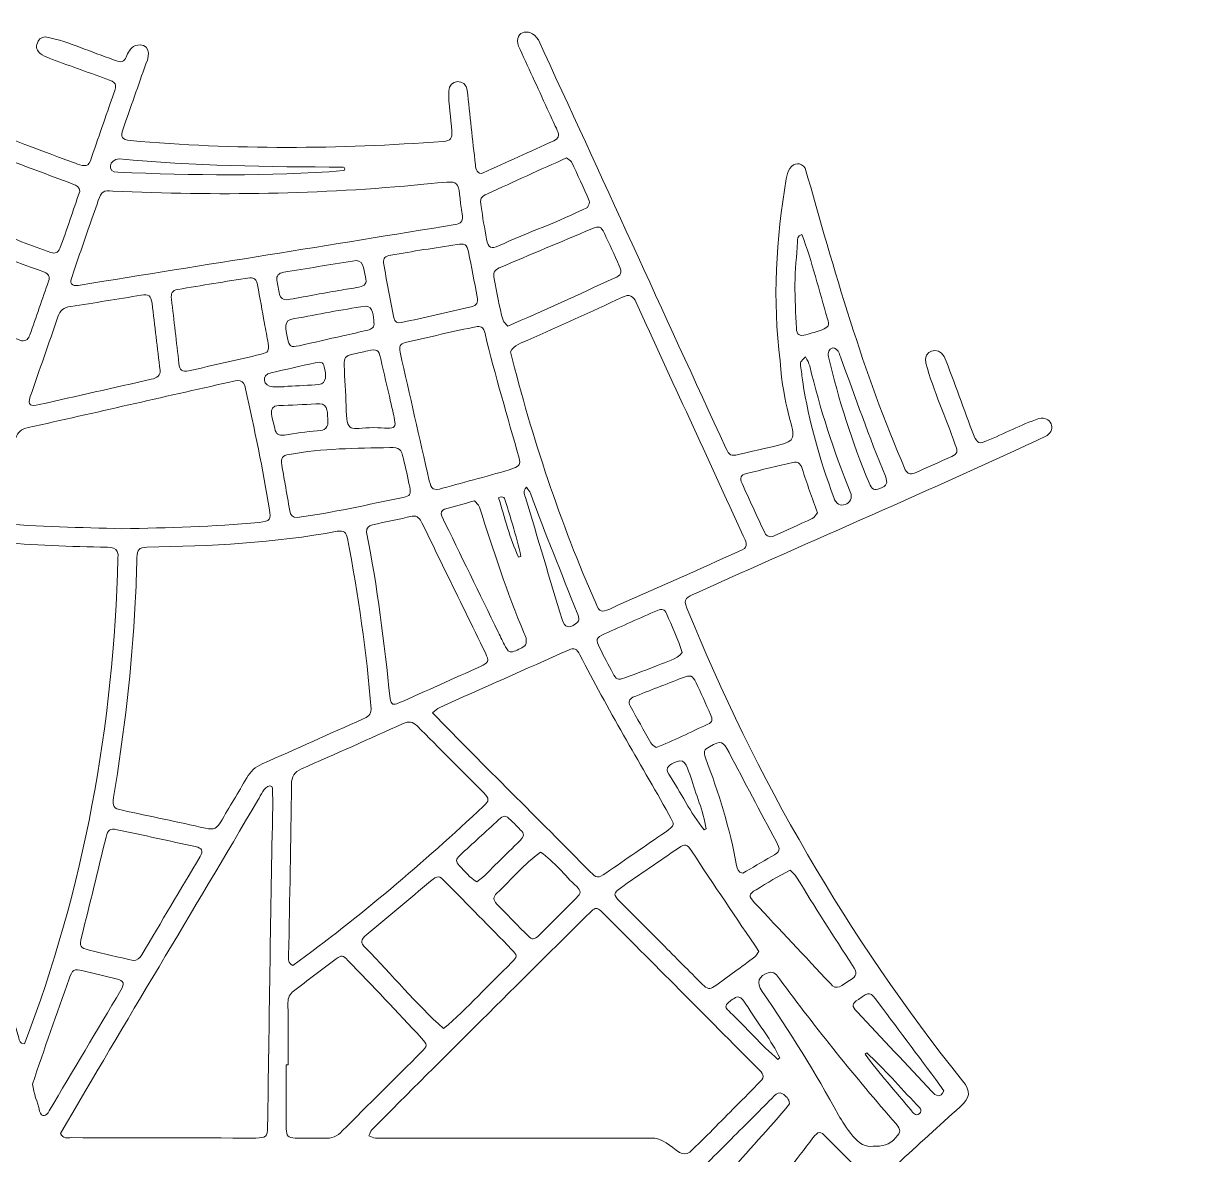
# Model space of a CAD drawing. Header units: centimetres. Extents: x 0 to 244, y -61 to 184.
# Drawn here: x 119.3 to 244, y 62.2 to 183.8 of the extents above; entities that cross this region are included whole.
import ezdxf

# ---------------------------------------------------------------- set-up
doc = ezdxf.new("R2010")
doc.units = ezdxf.units.CM
doc.header["$MEASUREMENT"] = 0
doc.layers.add('Screenshot 2022-06-20 at 21.10.08\xa0Image', color=7, linetype='Continuous', lineweight=0)

msp = doc.modelspace()

# ---------------------------------------------------------------- linework, layer by layer
at = {"layer": 'Screenshot 2022-06-20 at 21.10.08\xa0Image'}
for points, knots in [([(243.97, 33.59), (240.03, 30.36), (235.96, 27.28), (232.09, 23.97), (231.85, 23.71), (231.85, 23.42), (232.06, 23.14), (235.8, 18.59), (239.5, 14), (242.88, 9.18), (243.88, 7.15), (240.94, 7.16), (239.68, 6.78), (229.09, 4.3), (218.48, 1.87), (207.89, -0.63), (207.22, -0.83), (207.09, -0.99), (207.1, -1.65), (207.22, -9.8), (207.51, -17.94), (207.73, -26.09), (207.75, -26.87), (207.94, -27.05), (208.72, -27.07), (210.91, -27.24), (213.22, -27.01), (215.36, -27.43), (216.24, -27.76), (216.14, -29.19), (215.16, -29.35), (205.73, -28.92), (196.24, -29.17), (186.9, -30.71), (186.13, -30.84), (185.91, -31.06), (185.93, -31.87), (186.08, -37.27), (186.42, -42.66), (186.62, -48.06), (186.8, -49.54), (184.54, -49.67), (184.47, -48.24), (184.42, -47.66), (184.42, -47.08), (184.4, -46.5), (184.4, -45.84), (184.44, -44.79), (183.49, -45.01), (182.65, -45.14), (181.81, -45.31), (180.98, -45.49), (180.25, -45.66), (180.15, -45.84), (180.33, -46.59), (180.92, -49.08), (181.53, -51.57), (182.11, -54.06), (182.26, -54.78), (182.5, -55.85), (181.59, -56.12), (181.2, -56.25), (180.82, -56.17), (180.6, -55.85), (180.36, -55.51), (180.16, -55.12), (180.06, -54.72), (179.24, -51.4), (178.45, -48.08), (177.65, -44.77), (177.05, -42.31), (176.43, -39.85), (175.86, -37.39), (175.7, -36.66), (175.34, -36.23), (174.61, -35.99), (167.12, -33.46), (159.48, -31.5), (151.7, -30.06), (150.9, -29.91), (150.68, -30.05), (150.51, -30.89), (148.67, -40.66), (145.97, -50.23), (143, -59.71), (142.5, -60.93), (140.48, -60.57), (140.91, -59.02), (141.36, -57.56), (141.8, -56.1), (142.3, -54.66), (142.54, -53.98), (142.44, -53.44), (142.03, -52.87), (140.65, -50.89), (139.3, -48.89), (137.93, -46.91), (137.38, -46.1), (137.24, -46.07), (136.35, -46.39), (131.5, -48.12), (126.64, -49.84), (121.79, -51.57), (119.58, -52.36), (117.37, -53.15), (115.16, -53.95), (114.15, -54.31), (114.08, -54.49), (114.46, -55.5), (114.78, -56.5), (115.39, -57.47), (115.38, -58.54), (115.32, -59.33), (114.44, -59.73), (113.83, -59.23), (113.51, -58.97), (113.26, -58.58), (113.11, -58.2), (111.41, -53.76), (109.77, -49.29), (108.07, -44.85), (107.77, -44.05), (107.59, -43.95), (106.78, -44.24), (102.6, -45.77), (98.43, -47.34), (94.25, -48.87), (93.68, -49.07), (93.39, -49.39), (93.34, -50.06), (93.16, -52.52), (92.92, -54.98), (92.67, -57.43), (92.6, -58.11), (92.1, -58.99), (91.28, -58.69), (90.23, -58.35), (90.73, -57.06), (90.67, -56.25), (90.69, -55.45), (90.51, -55.31), (89.76, -55.56), (88.95, -55.83), (88.82, -56.04), (88.95, -56.9), (89.06, -57.62), (89.16, -58.35), (89.32, -59.06), (89.64, -60.52), (87.65, -61.33), (87.15, -59.78), (86.45, -54.46), (85.74, -49.15), (84.97, -43.85), (84.86, -43.08), (84.59, -42.92), (83.84, -43.21), (80.48, -44.49), (77.13, -45.79), (73.78, -47.11), (72.96, -47.43), (72.89, -47.68), (73.25, -48.52), (74.01, -50.56), (75.24, -52.48), (75.64, -54.63), (75.69, -55.06), (75.46, -55.4), (75.05, -55.57), (74.14, -55.96), (73.61, -54.94), (73.29, -54.25), (68.41, -42.94), (63.54, -31.62), (58.67, -20.31), (58.4, -19.83), (58.13, -19.72), (57.61, -19.93), (52.64, -22.02), (47.7, -24.2), (42.74, -26.32), (41.75, -26.75), (41.69, -26.87), (41.87, -27.9), (42.34, -30.76), (42.78, -33.62), (42.86, -36.53), (42.87, -38.9), (43.04, -41.29), (42.92, -43.66), (42.79, -44.18), (42.33, -44.55), (41.88, -44.54), (41.24, -44.52), (40.75, -43.72), (40.88, -43.06), (41.17, -37.91), (40.63, -32.83), (39.62, -27.78), (39.42, -26.77), (39.2, -25.76), (38.95, -24.75), (38.74, -23.88), (38.47, -23.76), (37.65, -24.12), (36.3, -24.69), (34.95, -25.26), (33.61, -25.85), (32.72, -26.25), (32.67, -26.4), (33.07, -27.31), (34.72, -31.11), (36.38, -34.92), (38.02, -38.72), (38.18, -39.09), (38.32, -39.46), (38.4, -39.85), (38.64, -40.88), (37.28, -41.57), (36.61, -40.71), (36.4, -40.47), (36.23, -40.17), (36.09, -39.86), (33.33, -33.52), (30.58, -27.16), (27.82, -20.81), (27.46, -20.05), (27.25, -19.95), (26.47, -20.3), (24.13, -21.24), (21.91, -22.54), (19.49, -23.26), (19.04, -23.34), (18.66, -23.15), (18.44, -22.71), (18.01, -21.9), (18.78, -21.28), (19.46, -20.99), (30.05, -16.27), (40.63, -11.55), (51.22, -6.83), (52.13, -6.4), (52.19, -6.19), (51.55, -5.44), (49.65, -3.21), (47.76, -0.96), (45.82, 1.23), (35.26, 13.16), (23.42, 23.94), (10.65, 33.47), (10.31, 33.71), (10, 33.64), (9.76, 33.34), (7.3, 30.04), (4.96, 26.65), (2.54, 23.31), (1.94, 22), (-0.14, 22.69), (0.48, 24.13), (13.34, 42.41), (29.95, 64.73), (42.75, 83.08), (42.78, 83.13), (42.78, 83.18), (42.74, 83.22), (42.74, 83.22), (42.74, 83.22), (42.74, 83.22), (42.7, 83.27), (42.63, 83.28), (42.58, 83.24), (41.82, 82.57), (37.35, 78.16), (36.9, 77.79), (36.26, 77.18), (35.09, 77.9), (35.35, 78.74), (35.45, 79.1), (35.64, 79.47), (35.87, 79.76), (37.65, 82.01), (40.61, 84.17), (42.35, 86.45), (42.9, 87.27), (41.82, 87.64), (41.26, 88.1), (39.46, 87), (37.91, 85.16), (36.21, 83.96), (35.4, 83.5), (34.41, 84.52), (34.91, 85.29), (35.82, 86.58), (37.46, 87.56), (38.55, 88.71), (39.2, 89.37), (39.18, 89.58), (38.41, 90.13), (30.2, 95.96), (21.97, 101.78), (13.76, 107.61), (13.47, 107.82), (13.17, 108.04), (12.92, 108.31), (12.18, 108.97), (12.83, 110.29), (13.87, 109.99), (15.96, 109.1), (17.61, 107.33), (19.61, 106.26), (20.02, 106.66), (19.77, 106.98), (19.68, 107.28), (18.9, 109.84), (18.08, 112.4), (17.31, 114.97), (16.79, 116.69), (16.34, 118.43), (15.85, 120.16), (15.55, 121.25), (15.44, 121.41), (14.26, 121.1), (10.77, 120.3), (7.33, 119.11), (3.79, 118.58), (2.95, 118.53), (2.52, 119.78), (3.18, 120.26), (21.75, 125.72), (40.86, 129.85), (59.6, 134.88), (60.35, 135.06), (60.88, 135.23), (60.63, 136.1), (59.69, 140.02), (58.76, 143.93), (57.81, 147.84), (57.56, 148.84), (57.38, 148.98), (56.36, 148.97), (49.62, 148.88), (42.87, 148.71), (36.13, 148.67), (34.55, 148.56), (34.5, 150.82), (36.02, 150.81), (36.81, 150.85), (37.61, 150.83), (38.4, 150.85), (39.3, 150.87), (39.45, 151.05), (39.41, 151.94), (39.38, 152.64), (39.39, 153.35), (39.38, 154.05), (39.37, 155.33), (39.2, 155.46), (37.92, 155.18), (35.92, 154.74), (33.93, 154.3), (31.94, 153.87), (31.61, 153.8), (31.27, 153.74), (30.94, 153.75), (29.87, 153.73), (29.42, 155.37), (30.49, 155.83), (31.59, 156.25), (32.8, 156.38), (33.94, 156.67), (35.07, 156.92), (35.16, 157.06), (34.91, 158.16), (33.17, 165.91), (31.46, 173.69), (29.7, 181.44), (29.58, 182.19), (29.79, 182.59), (30.36, 182.72), (31.25, 182.93), (31.78, 182.66), (31.97, 181.86), (32.28, 180.52), (32.55, 179.17), (32.85, 177.84), (33.08, 176.85), (33.24, 176.77), (34.25, 176.97), (35, 177.13), (35.75, 177.26), (36.49, 177.42), (37.42, 177.61), (37.54, 177.8), (37.38, 178.72), (37.26, 179.38), (37.23, 180.36), (38.01, 180.49), (38.51, 180.64), (39.03, 180.49), (39.29, 180.04), (40.63, 175.83), (41.23, 171.36), (42.29, 167.06), (42.62, 165.5), (42.59, 165.37), (44.25, 165.75), (46.68, 166.31), (49.13, 166.82), (51.57, 167.35), (52.37, 167.52), (53.06, 167.62), (52.76, 168.59), (52.23, 171.15), (51.38, 173.66), (51.05, 176.25), (51.06, 176.99), (51.47, 177.38), (52.2, 177.35), (62.38, 174.8), (72.69, 172.91), (83.18, 172.21), (83.93, 172.13), (84.39, 172.39), (84.78, 172.98), (86.92, 176.07), (89.12, 179.11), (91.08, 182.31), (92.13, 183.84), (95.68, 182.53), (96.97, 181.73), (105.86, 176.52), (115.19, 172.23), (124.91, 168.79), (125.51, 168.56), (126.27, 168.23), (126.52, 169.05), (127.36, 171.44), (128.17, 173.84), (129.01, 176.22), (129.39, 177.35), (129.33, 177.45), (128.19, 177.87), (126.15, 178.6), (124.11, 179.33), (122.08, 180.08), (121.74, 180.2), (121.4, 180.37), (121.13, 180.59), (120.77, 180.88), (120.62, 181.27), (120.82, 181.74), (121.01, 182.19), (121.36, 182.41), (121.83, 182.35), (124.3, 181.83), (126.61, 180.7), (129.01, 179.92), (130.76, 179.06), (130.08, 180.99), (131.38, 181.43), (132.8, 181.86), (133.04, 180.5), (132.48, 179.48), (131.67, 177.15), (130.85, 174.82), (130.04, 172.48), (129.73, 171.57), (129.86, 171.33), (130.82, 171.23), (142, 170.23), (153.25, 170.28), (164.44, 171.14), (165.26, 171.19), (165.44, 171.4), (165.37, 172.24), (165.29, 173.67), (165.02, 175.09), (165.04, 176.52), (165.07, 177.84), (166.88, 177.93), (167.04, 176.63), (167.33, 173.97), (167.6, 171.3), (167.92, 168.63), (167.94, 168.18), (168.15, 167.49), (168.75, 167.75), (171.27, 168.9), (173.81, 170.03), (176.33, 171.18), (176.87, 171.49), (176.96, 171.73), (176.72, 172.3), (176.44, 172.95), (176.13, 173.58), (175.84, 174.21), (174.79, 176.49), (173.75, 178.76), (172.71, 181.03), (171.69, 182.91), (173.75, 183.57), (174.68, 182.06), (181.43, 167.44), (188.11, 152.78), (194.84, 138.15), (195.2, 137.39), (195.39, 137.28), (196.19, 137.47), (205.06, 139.66), (201.44, 137.34), (200.66, 147.54), (199.86, 154.07), (200.22, 160.65), (201.33, 167.12), (201.38, 167.5), (201.51, 167.91), (201.72, 168.23), (202.17, 168.9), (202.91, 168.9), (203.38, 168.25), (206.46, 157.32), (209.59, 146.31), (214.13, 135.83), (214.38, 135.4), (214.65, 135.28), (215.11, 135.48), (216.46, 136.06), (217.8, 136.66), (219.12, 137.27), (219.75, 137.56), (219.79, 137.79), (219.51, 138.52), (218.48, 141.45), (217.18, 144.3), (216.34, 147.29), (215.99, 148.64), (217.68, 149.19), (218.31, 148.02), (219.45, 145.2), (220.42, 142.3), (221.53, 139.46), (221.88, 138.69), (222.1, 138.59), (222.87, 138.93), (224.75, 139.7), (226.56, 140.69), (228.5, 141.33), (229.12, 141.47), (229.61, 141.25), (229.81, 140.78), (230, 140.35), (229.86, 139.88), (229.38, 139.5), (216.89, 133.63), (204.14, 128.25), (191.57, 122.54), (190.75, 122.17), (190.16, 121.94), (190.66, 120.97), (198.07, 102.67), (207.94, 85.56), (220.29, 70.15), (221.21, 68.99), (221.11, 68.33), (220.02, 67.34), (217.74, 65.31), (215.5, 63.24), (213.25, 61.18), (212.76, 60.76), (212.33, 60.29), (212.9, 59.76), (214.56, 57.92), (216.36, 56.23), (218.1, 54.47), (219.17, 53.4), (219.16, 52.94), (218.14, 51.87), (216.12, 49.75), (214.12, 47.61), (212.12, 45.48), (211.53, 44.85), (211.55, 44.65), (212.18, 44.04), (213.5, 42.77), (214.82, 41.51), (216.14, 40.24), (216.83, 39.59), (217.04, 39.58), (217.73, 40.28), (222.06, 44.67), (226.39, 49.06), (230.72, 53.45), (231.34, 54.09), (231.34, 54.31), (230.71, 54.97), (230.13, 55.68), (228.47, 56.84), (229.45, 57.8), (230.39, 58.82), (231.55, 57.18), (232.22, 56.52), (232.87, 55.84), (233.06, 55.83), (233.7, 56.48), (235, 57.72), (236.16, 59.13), (237.54, 60.27), (238.01, 60.57), (238.45, 60.53), (238.81, 60.21), (239.17, 59.88), (239.25, 59.36), (238.95, 58.88), (238.79, 58.62), (238.58, 58.39), (238.37, 58.18), (235.6, 55.38), (232.83, 52.58), (230.06, 49.78), (229.39, 49.09), (229.38, 48.99), (229.96, 48.24), (233.32, 43.86), (236.72, 39.51), (240.11, 35.14), (240.24, 34.98), (240.36, 34.8), (240.5, 34.64), (240.87, 34.26), (241.09, 34.23), (241.54, 34.54), (242.27, 34.94), (243.08, 36.06), (243.97, 35.79), (243.97, 35.79), (243.97, 33.59), (243.97, 33.59)], [0, 0, 0, 0, 1, 1, 1, 2, 2, 2, 3, 3, 3, 4, 4, 4, 5, 5, 5, 6, 6, 6, 7, 7, 7, 8, 8, 8, 9, 9, 9, 10, 10, 10, 11, 11, 11, 12, 12, 12, 13, 13, 13, 14, 14, 14, 15, 15, 15, 16, 16, 16, 17, 17, 17, 18, 18, 18, 19, 19, 19, 20, 20, 20, 21, 21, 21, 22, 22, 22, 23, 23, 23, 24, 24, 24, 25, 25, 25, 26, 26, 26, 27, 27, 27, 28, 28, 28, 29, 29, 29, 30, 30, 30, 31, 31, 31, 32, 32, 32, 33, 33, 33, 34, 34, 34, 35, 35, 35, 36, 36, 36, 37, 37, 37, 38, 38, 38, 39, 39, 39, 40, 40, 40, 41, 41, 41, 42, 42, 42, 43, 43, 43, 44, 44, 44, 45, 45, 45, 46, 46, 46, 47, 47, 47, 48, 48, 48, 49, 49, 49, 50, 50, 50, 51, 51, 51, 52, 52, 52, 53, 53, 53, 54, 54, 54, 55, 55, 55, 56, 56, 56, 57, 57, 57, 58, 58, 58, 59, 59, 59, 60, 60, 60, 61, 61, 61, 62, 62, 62, 63, 63, 63, 64, 64, 64, 65, 65, 65, 66, 66, 66, 67, 67, 67, 68, 68, 68, 69, 69, 69, 70, 70, 70, 71, 71, 71, 72, 72, 72, 73, 73, 73, 74, 74, 74, 75, 75, 75, 76, 76, 76, 77, 77, 77, 78, 78, 78, 79, 79, 79, 80, 80, 80, 81, 81, 81, 82, 82, 82, 83, 83, 83, 84, 84, 84, 85, 85, 85, 86, 86, 86, 87, 87, 87, 88, 88, 88, 89, 89, 89, 90, 90, 90, 91, 91, 91, 92, 92, 92, 93, 93, 93, 94, 94, 94, 95, 95, 95, 96, 96, 96, 97, 97, 97, 98, 98, 98, 99, 99, 99, 100, 100, 100, 101, 101, 101, 102, 102, 102, 103, 103, 103, 104, 104, 104, 105, 105, 105, 106, 106, 106, 107, 107, 107, 108, 108, 108, 109, 109, 109, 110, 110, 110, 111, 111, 111, 112, 112, 112, 113, 113, 113, 114, 114, 114, 115, 115, 115, 116, 116, 116, 117, 117, 117, 118, 118, 118, 119, 119, 119, 120, 120, 120, 121, 121, 121, 122, 122, 122, 123, 123, 123, 124, 124, 124, 125, 125, 125, 126, 126, 126, 127, 127, 127, 128, 128, 128, 129, 129, 129, 130, 130, 130, 131, 131, 131, 132, 132, 132, 133, 133, 133, 134, 134, 134, 135, 135, 135, 136, 136, 136, 137, 137, 137, 138, 138, 138, 139, 139, 139, 140, 140, 140, 141, 141, 141, 142, 142, 142, 143, 143, 143, 144, 144, 144, 145, 145, 145, 146, 146, 146, 147, 147, 147, 148, 148, 148, 149, 149, 149, 150, 150, 150, 151, 151, 151, 152, 152, 152, 153, 153, 153, 154, 154, 154, 155, 155, 155, 156, 156, 156, 157, 157, 157, 158, 158, 158, 159, 159, 159, 160, 160, 160, 161, 161, 161, 162, 162, 162, 163, 163, 163, 164, 164, 164, 165, 165, 165, 166, 166, 166, 167, 167, 167, 168, 168, 168, 169, 169, 169, 170, 170, 170, 171, 171, 171, 172, 172, 172, 173, 173, 173, 174, 174, 174, 175, 175, 175, 176, 176, 176, 177, 177, 177, 178, 178, 178, 179, 179, 179, 180, 180, 180, 181, 181, 181, 182, 182, 182, 183, 183, 183, 184, 184, 184, 185, 185, 185, 186, 186, 186, 187, 187, 187, 188, 188, 188, 189, 189, 189, 190, 190, 190, 191, 191, 191, 192, 192, 192, 193, 193, 193, 194, 194, 194, 195, 195, 195, 196, 196, 196, 197, 197, 197, 198, 198, 198, 199, 199, 199, 200, 200, 200, 201, 201, 201, 202, 202, 202, 203, 203, 203, 204, 204, 204, 205, 205, 205, 206, 206, 206, 207, 207, 207, 208, 208, 208, 209, 209, 209, 210, 210, 210, 211, 211, 211, 212, 212, 212, 212]), ([(125.38, 165.76), (125.36, 166.22), (125.01, 166.4), (124.63, 166.55), (121.97, 167.54), (119.32, 168.54), (116.67, 169.54), (115.89, 169.84), (115.7, 169.75), (115.34, 168.96), (114.77, 167.69), (114.19, 166.41), (113.62, 165.13), (113.27, 164.35), (113.3, 164.16), (113.97, 163.66), (114.7, 163.11), (115.5, 162.65), (116.2, 162.05), (117.97, 160.54), (120.16, 159.95), (122.28, 159.2), (122.76, 159.03), (123, 159.16), (123.24, 159.62), (123.99, 161.65), (124.66, 163.71), (125.38, 165.76)], [0, 0, 0, 0, 1, 1, 1, 2, 2, 2, 3, 3, 3, 4, 4, 4, 5, 5, 5, 6, 6, 6, 7, 7, 7, 8, 8, 8, 9, 9, 9, 9]), ([(153.69, 167.99), (153.94, 168), (153.91, 168.37), (153.68, 168.37), (145.65, 168.4), (137.61, 168.48), (129.6, 169.26), (128.55, 169.27), (128.2, 167.73), (129.47, 167.83), (137.53, 167.49), (145.65, 167.35), (153.69, 167.99)], [0, 0, 0, 0, 1, 1, 1, 2, 2, 2, 3, 3, 3, 4, 4, 4, 4]), ([(177.72, 169.35), (174.86, 168.11), (172.07, 166.79), (169.23, 165.51), (168.48, 165.17), (168.4, 164.99), (168.52, 164.15), (168.7, 162.97), (168.89, 161.8), (169.11, 160.63), (169.3, 159.6), (169.65, 159.57), (170.4, 159.9), (173.54, 161.34), (176.88, 162.49), (179.95, 164.04), (180.08, 164.25), (180.23, 164.58), (180.15, 164.76), (179.54, 166.16), (178.9, 167.54), (178.24, 168.92), (178.14, 169.1), (177.89, 169.21), (177.72, 169.35)], [0, 0, 0, 0, 1, 1, 1, 2, 2, 2, 3, 3, 3, 4, 4, 4, 5, 5, 5, 6, 6, 6, 7, 7, 7, 8, 8, 8, 8]), ([(166.53, 163.08), (165.79, 167.31), (166.91, 166.95), (162.37, 166.53), (151.26, 165.43), (140.08, 165.29), (128.93, 165.78), (127.93, 165.88), (127.72, 165.76), (127.37, 164.79), (127, 163.73), (126.63, 162.66), (126.26, 161.59), (125.67, 159.86), (125.06, 158.14), (124.47, 156.41), (124.17, 155.66), (124.84, 155.52), (125.43, 155.69), (138.87, 157.86), (152.32, 159.99), (165.75, 162.2), (166.34, 162.3), (166.53, 162.51), (166.53, 163.08)], [0, 0, 0, 0, 1, 1, 1, 2, 2, 2, 3, 3, 3, 4, 4, 4, 5, 5, 5, 6, 6, 6, 7, 7, 7, 8, 8, 8, 8]), ([(119.12, 149.71), (119.63, 149.65), (119.87, 149.92), (120.01, 150.34), (120.68, 152.26), (121.35, 154.19), (122.03, 156.11), (122.2, 156.59), (122.01, 156.89), (121.6, 157.07), (117.51, 158.57), (113.4, 160.02), (109.31, 161.49), (108.39, 161.82), (108.2, 161.74), (107.86, 160.86), (107.16, 159.1), (106.47, 157.35), (105.78, 155.59), (105.55, 154.99), (105.64, 154.78), (106.2, 154.49), (110.48, 152.85), (114.81, 151.28), (119.12, 149.71)], [0, 0, 0, 0, 1, 1, 1, 2, 2, 2, 3, 3, 3, 4, 4, 4, 5, 5, 5, 6, 6, 6, 7, 7, 7, 8, 8, 8, 8]), ([(171.39, 151.28), (175.26, 152.91), (179.01, 154.7), (182.84, 156.42), (183.63, 156.79), (183.71, 156.99), (183.37, 157.76), (182.85, 158.93), (182.33, 160.09), (181.78, 161.25), (181.41, 162.01), (181.21, 162.07), (180.42, 161.73), (177.11, 160.33), (173.79, 158.95), (170.48, 157.54), (169.91, 157.24), (169.8, 157.02), (169.92, 156.37), (170.2, 154.88), (170.47, 153.37), (170.88, 151.91), (170.96, 151.67), (171.22, 151.48), (171.39, 151.28)], [0, 0, 0, 0, 1, 1, 1, 2, 2, 2, 3, 3, 3, 4, 4, 4, 5, 5, 5, 6, 6, 6, 7, 7, 7, 8, 8, 8, 8]), ([(203.02, 161.13), (202.47, 160.98), (202.57, 160.62), (202.55, 160.34), (202.44, 158.83), (202.29, 157.31), (202.27, 155.79), (202.25, 154.21), (202.35, 152.63), (202.42, 151.05), (202.46, 150.34), (202.76, 150.15), (203.45, 150.34), (204.04, 150.51), (204.62, 150.69), (205.19, 150.89), (205.88, 151.13), (205.99, 151.37), (205.78, 152.07), (204.83, 155.08), (204.13, 158.18), (203.02, 161.13)], [0, 0, 0, 0, 1, 1, 1, 2, 2, 2, 3, 3, 3, 4, 4, 4, 5, 5, 5, 6, 6, 6, 7, 7, 7, 7]), ([(158.03, 158.08), (158.38, 156.1), (158.76, 154.13), (159.13, 152.16), (159.24, 151.76), (159.5, 151.54), (159.95, 151.65), (162.45, 152.22), (164.94, 152.77), (167.44, 153.36), (168.09, 153.51), (168.22, 153.76), (168.1, 154.42), (167.8, 156.04), (167.49, 157.66), (167.17, 159.27), (167.02, 160.04), (166.75, 160.19), (165.94, 160.06), (163.56, 159.68), (161.18, 159.32), (158.81, 158.9), (158.2, 158.79), (158.02, 158.58), (158.03, 158.08)], [0, 0, 0, 0, 1, 1, 1, 2, 2, 2, 3, 3, 3, 4, 4, 4, 5, 5, 5, 6, 6, 6, 7, 7, 7, 8, 8, 8, 8]), ([(147.63, 154.11), (149.51, 154.41), (151.36, 154.79), (153.23, 155.11), (153.95, 155.24), (154.67, 155.33), (155.39, 155.47), (156.08, 155.6), (156.25, 155.87), (156.11, 156.56), (155.9, 157.44), (155.9, 158.59), (154.69, 158.26), (152.23, 157.86), (149.76, 157.48), (147.3, 157.06), (146.73, 156.96), (146.5, 156.69), (146.57, 156.21), (146.64, 155.7), (146.75, 155.2), (146.86, 154.69), (146.95, 154.27), (147.23, 154.08), (147.63, 154.11)], [0, 0, 0, 0, 1, 1, 1, 2, 2, 2, 3, 3, 3, 4, 4, 4, 5, 5, 5, 6, 6, 6, 7, 7, 7, 8, 8, 8, 8]), ([(143.66, 156.48), (141.08, 156.07), (138.5, 155.65), (135.91, 155.21), (135.3, 155.11), (135.16, 154.82), (135.24, 154.16), (135.51, 151.86), (135.78, 149.57), (136.04, 147.27), (136.12, 146.51), (136.35, 146.32), (137.12, 146.48), (139.7, 147.06), (142.29, 147.65), (144.87, 148.25), (145.63, 148.43), (145.75, 148.64), (145.63, 149.41), (145.51, 150.13), (145.37, 150.85), (145.24, 151.57), (144.99, 152.94), (144.75, 154.32), (144.49, 155.7), (144.38, 156.28), (144.14, 156.49), (143.66, 156.48)], [0, 0, 0, 0, 1, 1, 1, 2, 2, 2, 3, 3, 3, 4, 4, 4, 5, 5, 5, 6, 6, 6, 7, 7, 7, 8, 8, 8, 9, 9, 9, 9]), ([(134.02, 146.51), (133.69, 148.93), (133.46, 151.31), (133.15, 153.73), (133.04, 154.55), (132.77, 154.72), (131.99, 154.6), (129.46, 154.19), (126.93, 153.77), (124.4, 153.39), (123.69, 153.29), (123.26, 152.97), (123.02, 152.26), (122.05, 149.41), (121.04, 146.56), (120.06, 143.71), (119.68, 142.73), (120.15, 142.62), (121.01, 142.84), (125.02, 143.75), (129.03, 144.65), (133.05, 145.56), (133.77, 145.72), (134.03, 146.01), (134.02, 146.51)], [0, 0, 0, 0, 1, 1, 1, 2, 2, 2, 3, 3, 3, 4, 4, 4, 5, 5, 5, 6, 6, 6, 7, 7, 7, 8, 8, 8, 8]), ([(171.68, 148.52), (174.02, 139.24), (177.03, 130.17), (180.88, 121.41), (181.27, 120.53), (181.45, 120.46), (182.35, 120.86), (187.09, 123), (191.89, 125.06), (196.61, 127.24), (197.33, 127.55), (196.96, 128.2), (196.71, 128.73), (192.88, 137.1), (189.02, 145.45), (185.2, 153.82), (184.88, 154.51), (184.52, 154.76), (183.72, 154.39), (180.36, 152.8), (176.95, 151.3), (173.56, 149.77), (172.85, 149.47), (172.07, 149.22), (171.68, 148.52)], [0, 0, 0, 0, 1, 1, 1, 2, 2, 2, 3, 3, 3, 4, 4, 4, 5, 5, 5, 6, 6, 6, 7, 7, 7, 8, 8, 8, 8]), ([(156.06, 153.42), (153.51, 153.04), (151, 152.54), (148.47, 152.08), (147.11, 151.94), (147.57, 150.95), (147.71, 149.97), (147.91, 149.08), (148.08, 148.97), (148.95, 149.16), (150.53, 149.51), (152.1, 149.88), (153.67, 150.23), (154.56, 150.44), (155.45, 150.63), (156.34, 150.83), (156.77, 150.93), (157.08, 151.18), (157, 151.66), (156.92, 152.29), (156.99, 153.41), (156.06, 153.42)], [0, 0, 0, 0, 1, 1, 1, 2, 2, 2, 3, 3, 3, 4, 4, 4, 5, 5, 5, 6, 6, 6, 7, 7, 7, 7]), ([(168.11, 151.24), (165.51, 150.71), (162.94, 150.09), (160.35, 149.51), (159.82, 149.38), (159.69, 149.08), (159.82, 148.46), (160.86, 143.86), (161.9, 139.25), (162.95, 134.66), (163.17, 133.7), (163.4, 133.58), (164.37, 133.84), (166.92, 134.56), (169.49, 135.19), (172.02, 135.99), (172.66, 136.23), (172.77, 136.45), (172.61, 137.09), (171.36, 141.54), (170.03, 145.98), (168.95, 150.48), (168.78, 151.11), (168.62, 151.24), (168.11, 151.24)], [0, 0, 0, 0, 1, 1, 1, 2, 2, 2, 3, 3, 3, 4, 4, 4, 5, 5, 5, 6, 6, 6, 7, 7, 7, 8, 8, 8, 8]), ([(156.99, 140.37), (157.59, 140.34), (158.04, 140.31), (158.5, 140.29), (159.16, 140.28), (159.37, 140.52), (159.23, 141.19), (159.1, 141.85), (158.94, 142.5), (158.79, 143.15), (158.44, 144.69), (158.09, 146.23), (157.73, 147.77), (157.49, 148.76), (157.35, 148.84), (156.33, 148.61), (155.8, 148.5), (155.26, 148.38), (154.73, 148.25), (153.92, 148.05), (153.78, 147.91), (153.81, 147.06), (153.86, 145.61), (153.95, 144.15), (154.02, 142.69), (154.06, 139.61), (154.38, 140.3), (156.99, 140.37)], [0, 0, 0, 0, 1, 1, 1, 2, 2, 2, 3, 3, 3, 4, 4, 4, 5, 5, 5, 6, 6, 6, 7, 7, 7, 8, 8, 8, 9, 9, 9, 9]), ([(206.34, 148.95), (205.9, 148.77), (205.77, 148.43), (205.87, 147.99), (206.96, 143.35), (208.41, 138.83), (210.23, 134.43), (210.53, 133.7), (210.8, 133.57), (211.39, 133.81), (212.15, 134.12), (212.28, 134.4), (211.99, 135.13), (210.24, 139.35), (208.75, 143.68), (207.16, 147.96), (207, 148.39), (206.91, 148.85), (206.34, 148.95)], [0, 0, 0, 0, 1, 1, 1, 2, 2, 2, 3, 3, 3, 4, 4, 4, 5, 5, 5, 6, 6, 6, 6]), ([(147.32, 144.76), (147.32, 144.77), (147.32, 144.79), (147.32, 144.8), (148.45, 144.85), (149.57, 144.89), (150.7, 144.96), (151.81, 144.95), (151.92, 145.66), (151.72, 146.6), (151.58, 147.37), (151.44, 147.49), (150.68, 147.33), (149.1, 146.99), (147.53, 146.62), (145.96, 146.25), (144.8, 146.06), (145.12, 144.76), (146.13, 144.76), (146.53, 144.74), (146.92, 144.76), (147.32, 144.76)], [0, 0, 0, 0, 1, 1, 1, 2, 2, 2, 3, 3, 3, 4, 4, 4, 5, 5, 5, 6, 6, 6, 7, 7, 7, 7]), ([(203.41, 147.96), (202.82, 147.41), (202.81, 147.41), (202.88, 146.99), (202.96, 146.42), (203.02, 145.84), (203.11, 145.27), (203.77, 141.02), (204.94, 136.89), (206.45, 132.86), (206.8, 131.38), (208.78, 132.11), (208.22, 133.46), (206.41, 137.87), (204.96, 142.39), (203.85, 147.01), (203.78, 147.31), (203.59, 147.58), (203.41, 147.96)], [0, 0, 0, 0, 1, 1, 1, 2, 2, 2, 3, 3, 3, 4, 4, 4, 5, 5, 5, 6, 6, 6, 6]), ([(129.88, 129.48), (134.97, 129.62), (139.69, 129.7), (144.66, 130.18), (145.9, 130.28), (145.94, 130.53), (145.77, 131.53), (145.06, 135.89), (144.16, 140.21), (143.2, 144.52), (143.05, 145.65), (142.36, 145.46), (141.48, 145.26), (134.27, 143.63), (127.05, 141.98), (119.83, 140.37), (119.14, 140.22), (118.7, 139.89), (118.47, 139.2), (117.58, 136.54), (116.64, 133.9), (115.72, 131.25), (115.44, 130.43), (115.59, 130.2), (116.43, 130.12), (120.86, 129.65), (125.55, 129.65), (129.88, 129.48)], [0, 0, 0, 0, 1, 1, 1, 2, 2, 2, 3, 3, 3, 4, 4, 4, 5, 5, 5, 6, 6, 6, 7, 7, 7, 8, 8, 8, 9, 9, 9, 9]), ([(152.04, 141.3), (152.01, 142.3), (151.99, 143.07), (150.77, 142.92), (149.44, 142.84), (148.1, 142.78), (146.77, 142.74), (145.39, 142.71), (146.24, 141.07), (146.34, 140.27), (146.49, 139.64), (146.74, 139.48), (147.38, 139.57), (148.56, 139.73), (149.73, 139.94), (150.91, 140.01), (151.76, 140.06), (152.15, 140.31), (152.04, 141.3)], [0, 0, 0, 0, 1, 1, 1, 2, 2, 2, 3, 3, 3, 4, 4, 4, 5, 5, 5, 6, 6, 6, 6]), ([(148.75, 130.69), (152.57, 131.22), (156.34, 132.09), (160.13, 132.85), (160.9, 133.01), (161.01, 133.22), (160.85, 133.99), (160.63, 135.01), (160.42, 136.02), (160.18, 137.02), (159.94, 138.08), (159.77, 138.24), (158.7, 138.22), (155.08, 138.14), (151.46, 138.14), (147.89, 137.48), (147.13, 137.36), (146.97, 137.11), (147.09, 136.34), (147.21, 135.65), (147.34, 134.97), (147.46, 134.28), (147.62, 133.32), (147.79, 132.36), (147.95, 131.4), (148.03, 130.95), (148.27, 130.7), (148.75, 130.69)], [0, 0, 0, 0, 1, 1, 1, 2, 2, 2, 3, 3, 3, 4, 4, 4, 5, 5, 5, 6, 6, 6, 7, 7, 7, 8, 8, 8, 9, 9, 9, 9]), ([(204.68, 131.19), (204.13, 132.82), (203.55, 134.33), (203.04, 135.96), (202.83, 136.57), (202.58, 136.74), (202.04, 136.61), (200.38, 136.23), (198.72, 135.84), (197.06, 135.43), (196.43, 135.27), (196.3, 134.97), (196.58, 134.35), (197.39, 132.58), (198.19, 130.8), (199.03, 129.04), (199.25, 128.7), (199.56, 128.53), (199.96, 128.71), (201.36, 129.33), (202.75, 129.94), (204.13, 130.6), (204.37, 130.71), (204.52, 131.01), (204.68, 131.19)], [0, 0, 0, 0, 1, 1, 1, 2, 2, 2, 3, 3, 3, 4, 4, 4, 5, 5, 5, 6, 6, 6, 7, 7, 7, 8, 8, 8, 8]), ([(173.4, 133.95), (173.02, 133.43), (173.14, 133.36), (173.3, 132.85), (174.62, 128.47), (175.9, 124.09), (177.24, 119.72), (177.51, 118.86), (177.95, 118.74), (178.67, 119.26), (179.12, 119.57), (179.14, 119.76), (178.86, 120.44), (177.17, 124.72), (175.39, 128.97), (173.84, 133.3), (173.77, 133.5), (173.6, 133.67), (173.4, 133.95)], [0, 0, 0, 0, 1, 1, 1, 2, 2, 2, 3, 3, 3, 4, 4, 4, 5, 5, 5, 6, 6, 6, 6]), ([(167.81, 132.49), (166.65, 132.17), (165.62, 131.91), (164.6, 131.61), (164.26, 131.5), (164.18, 131.19), (164.3, 130.85), (166.32, 126.69), (168.35, 122.52), (170.37, 118.36), (170.62, 117.84), (170.88, 117.32), (171.15, 116.81), (171.31, 116.49), (171.54, 116.17), (171.91, 116.27), (172.36, 116.4), (172.82, 116.62), (173.21, 116.9), (173.36, 117.01), (173.39, 117.37), (173.38, 117.62), (173.38, 117.82), (173.24, 118.02), (173.16, 118.22), (171.31, 122.66), (169.79, 127.23), (168.37, 131.82), (168.25, 132.09), (167.98, 132.3), (167.81, 132.49)], [0, 0, 0, 0, 1, 1, 1, 2, 2, 2, 3, 3, 3, 4, 4, 4, 5, 5, 5, 6, 6, 6, 7, 7, 7, 8, 8, 8, 9, 9, 9, 10, 10, 10, 10]), ([(172.55, 126.44), (172.63, 126.46), (172.71, 126.48), (172.79, 126.5), (172.61, 127.65), (172.23, 128.76), (171.92, 129.89), (171.67, 130.74), (171.42, 131.58), (171.16, 132.42), (171.06, 132.74), (170.96, 133.1), (170.4, 132.83), (171.08, 130.68), (171.6, 128.49), (172.55, 126.44)], [0, 0, 0, 0, 1, 1, 1, 2, 2, 2, 3, 3, 3, 4, 4, 4, 5, 5, 5, 5]), ([(156.21, 129.14), (157.39, 123.22), (158.11, 117.24), (158.74, 111.24), (158.85, 110.58), (159.07, 110.49), (159.69, 110.76), (162.61, 112.06), (165.53, 113.37), (168.45, 114.68), (169.34, 115.09), (169.4, 115.26), (168.98, 116.14), (167.55, 119.08), (166.12, 122.01), (164.69, 124.94), (163.85, 126.67), (163, 128.39), (162.17, 130.12), (161.95, 130.56), (161.68, 130.94), (161.13, 130.83), (159.7, 130.54), (158.27, 130.23), (156.84, 129.92), (156.43, 129.83), (156.21, 129.58), (156.21, 129.14)], [0, 0, 0, 0, 1, 1, 1, 2, 2, 2, 3, 3, 3, 4, 4, 4, 5, 5, 5, 6, 6, 6, 7, 7, 7, 8, 8, 8, 9, 9, 9, 9]), ([(156.69, 110.09), (156.22, 116.25), (155.32, 122.38), (154.16, 128.45), (154.01, 129.15), (153.78, 129.29), (153.06, 129.22), (146.31, 127.96), (139.45, 127.63), (132.59, 127.51), (131.74, 127.48), (131.55, 127.25), (131.52, 126.39), (131.46, 124.78), (131.44, 123.16), (131.33, 121.55), (131.01, 114.51), (130.13, 107.54), (129.01, 100.59), (128.87, 99.64), (128.98, 99.43), (129.96, 99.22), (132.94, 98.58), (135.92, 97.97), (138.89, 97.29), (139.81, 97.08), (140.16, 97.34), (140.54, 97.99), (141.46, 99.57), (142.42, 101.13), (143.33, 102.72), (143.73, 103.4), (144.25, 103.9), (144.99, 104.22), (148.62, 105.8), (152.22, 107.44), (155.85, 109.05), (156.32, 109.25), (156.71, 109.52), (156.69, 110.09)], [0, 0, 0, 0, 1, 1, 1, 2, 2, 2, 3, 3, 3, 4, 4, 4, 5, 5, 5, 6, 6, 6, 7, 7, 7, 8, 8, 8, 9, 9, 9, 10, 10, 10, 11, 11, 11, 12, 12, 12, 13, 13, 13, 13]), ([(119.43, 74.11), (125.83, 90.77), (129.04, 108.45), (129.47, 126.28), (129.67, 127.67), (128.66, 127.48), (127.62, 127.52), (123.62, 127.59), (119.63, 127.8), (115.65, 128.09), (114.74, 128.14), (114.58, 128.03), (114.3, 127.21), (112.46, 121.91), (110.63, 116.61), (108.78, 111.31), (108.58, 110.74), (108.57, 110.22), (108.74, 109.63), (110.62, 103.1), (112.48, 96.57), (114.39, 90.05), (115.86, 84.95), (117.29, 79.85), (118.82, 74.77), (118.9, 74.49), (118.89, 74.14), (119.43, 74.11)], [0, 0, 0, 0, 1, 1, 1, 2, 2, 2, 3, 3, 3, 4, 4, 4, 5, 5, 5, 6, 6, 6, 7, 7, 7, 8, 8, 8, 9, 9, 9, 9]), ([(190.15, 116.18), (189.7, 117.64), (189.04, 118.97), (188.46, 120.38), (188.26, 120.85), (187.99, 120.9), (187.48, 120.71), (185.58, 119.89), (183.69, 119.03), (181.8, 118.19), (180.86, 117.76), (180.82, 117.61), (181.29, 116.66), (181.74, 115.76), (182.2, 114.87), (182.67, 113.98), (183.05, 113.27), (183.25, 113.19), (183.99, 113.46), (185.19, 113.9), (186.38, 114.36), (187.57, 114.82), (188.45, 115.2), (189.54, 115.41), (190.15, 116.18)], [0, 0, 0, 0, 1, 1, 1, 2, 2, 2, 3, 3, 3, 4, 4, 4, 5, 5, 5, 6, 6, 6, 7, 7, 7, 8, 8, 8, 8]), ([(163.3, 109.69), (168.9, 103.93), (174.62, 98.35), (180.24, 92.62), (180.97, 91.89), (181.07, 91.89), (181.94, 92.48), (184.08, 93.95), (186.21, 95.42), (188.34, 96.89), (189.4, 97.62), (189.37, 97.64), (188.72, 98.77), (185.51, 104.48), (182.11, 110.09), (179.15, 115.93), (178.78, 116.62), (178.55, 116.73), (177.93, 116.45), (173.31, 114.4), (168.69, 112.35), (164.07, 110.28), (163.82, 110.16), (163.61, 109.93), (163.3, 109.69)], [0, 0, 0, 0, 1, 1, 1, 2, 2, 2, 3, 3, 3, 4, 4, 4, 5, 5, 5, 6, 6, 6, 7, 7, 7, 8, 8, 8, 8]), ([(187.34, 105.98), (189.24, 106.71), (191.05, 107.64), (192.9, 108.48), (193.41, 108.72), (193.44, 108.99), (193.19, 109.54), (192.68, 110.68), (192.16, 111.81), (191.63, 112.94), (191.26, 113.73), (191.05, 113.81), (190.19, 113.47), (188.41, 112.77), (186.61, 112.1), (184.84, 111.37), (184.44, 111.14), (184.33, 110.87), (184.55, 110.47), (185.27, 109.13), (186.02, 107.8), (186.78, 106.48), (186.9, 106.27), (187.17, 106.13), (187.34, 105.98)], [0, 0, 0, 0, 1, 1, 1, 2, 2, 2, 3, 3, 3, 4, 4, 4, 5, 5, 5, 6, 6, 6, 7, 7, 7, 8, 8, 8, 8]), ([(148.3, 82.54), (155.5, 87.79), (162.28, 93.59), (168.8, 99.67), (169.41, 100.24), (169.42, 100.48), (168.81, 101.1), (166.42, 103.5), (164.02, 105.89), (161.64, 108.3), (161.18, 108.76), (160.74, 108.81), (160.16, 108.55), (156.52, 106.91), (152.87, 105.28), (149.22, 103.68), (148.44, 103.34), (148.14, 102.85), (148.14, 102), (148.09, 95.86), (147.94, 89.73), (147.83, 83.6), (147.82, 83.22), (147.72, 82.78), (148.3, 82.54)], [0, 0, 0, 0, 1, 1, 1, 2, 2, 2, 3, 3, 3, 4, 4, 4, 5, 5, 5, 6, 6, 6, 7, 7, 7, 8, 8, 8, 8]), ([(196.65, 92.45), (197.65, 93.04), (198.7, 93.65), (199.75, 94.26), (200.71, 94.82), (200.74, 94.95), (200.23, 95.9), (198.54, 99.08), (196.85, 102.26), (195.18, 105.44), (194.52, 106.7), (194.35, 106.77), (193.09, 106.06), (192.49, 105.72), (192.42, 105.53), (192.65, 104.87), (194.06, 101.1), (195.28, 97.26), (195.99, 93.3), (196.06, 92.93), (196.14, 92.57), (196.65, 92.45)], [0, 0, 0, 0, 1, 1, 1, 2, 2, 2, 3, 3, 3, 4, 4, 4, 5, 5, 5, 6, 6, 6, 7, 7, 7, 7]), ([(192.51, 97.14), (192.59, 97.17), (192.66, 97.21), (192.73, 97.24), (192.42, 99.15), (191.6, 100.95), (191.06, 102.8), (190.75, 103.51), (190.59, 104.95), (189.51, 104.44), (188.84, 104.17), (188.17, 103.84), (188.72, 103.1), (190.01, 101.14), (191.01, 98.93), (192.51, 97.14)], [0, 0, 0, 0, 1, 1, 1, 2, 2, 2, 3, 3, 3, 4, 4, 4, 5, 5, 5, 5]), ([(123.31, 64.48), (123.57, 63.87), (124.05, 64.03), (124.45, 64.03), (131.08, 64.01), (137.7, 64), (144.32, 63.99), (145.39, 63.99), (145.54, 64.14), (145.56, 65.2), (145.76, 76.34), (145.86, 87.48), (146.11, 98.62), (146.12, 99.47), (146.12, 100.33), (146.11, 101.18), (146.11, 101.45), (146.17, 101.82), (145.82, 101.85), (145.17, 101.71), (144.87, 100.85), (144.53, 100.33), (137.51, 88.35), (130.28, 76.48), (123.31, 64.48)], [0, 0, 0, 0, 1, 1, 1, 2, 2, 2, 3, 3, 3, 4, 4, 4, 5, 5, 5, 6, 6, 6, 7, 7, 7, 8, 8, 8, 8]), ([(168.07, 91.55), (168.96, 92.12), (169.55, 92.91), (170.31, 93.61), (171.11, 94.4), (171.93, 95.19), (172.72, 95.99), (173.2, 96.47), (173.19, 96.65), (172.74, 97.14), (172.41, 97.49), (172.07, 97.84), (171.71, 98.17), (171.15, 98.71), (170.97, 98.71), (170.41, 98.2), (169.02, 96.92), (167.63, 95.65), (166.23, 94.37), (165.8, 93.96), (165.79, 93.72), (166.18, 93.28), (166.79, 92.65), (167.28, 91.98), (168.07, 91.55)], [0, 0, 0, 0, 1, 1, 1, 2, 2, 2, 3, 3, 3, 4, 4, 4, 5, 5, 5, 6, 6, 6, 7, 7, 7, 8, 8, 8, 8]), ([(131.11, 83.06), (131.57, 83.07), (131.83, 83.34), (132.05, 83.7), (134.13, 87.21), (136.23, 90.72), (138.31, 94.24), (138.68, 94.88), (138.55, 95.15), (137.8, 95.32), (135, 95.93), (132.2, 96.54), (129.4, 97.14), (128.59, 97.31), (128.39, 97.14), (128.2, 96.33), (127.33, 92.75), (126.46, 89.17), (125.57, 85.59), (125.33, 84.6), (125.41, 84.43), (126.4, 84.19), (127.97, 83.8), (129.54, 83.45), (131.11, 83.06)], [0, 0, 0, 0, 1, 1, 1, 2, 2, 2, 3, 3, 3, 4, 4, 4, 5, 5, 5, 6, 6, 6, 7, 7, 7, 8, 8, 8, 8]), ([(198.39, 84.04), (195.98, 87.66), (193.51, 91.22), (191.15, 94.87), (190.66, 95.61), (190.47, 95.65), (189.76, 95.17), (187.67, 93.74), (185.58, 92.31), (183.5, 90.87), (182.74, 90.34), (182.74, 90.12), (183.4, 89.45), (184.93, 87.91), (186.46, 86.38), (187.99, 84.85), (189.44, 83.4), (190.88, 81.95), (192.32, 80.51), (192.83, 80), (193.1, 79.93), (193.59, 80.28), (195.06, 81.33), (196.51, 82.39), (197.95, 83.47), (198.13, 83.6), (198.24, 83.84), (198.39, 84.04)], [0, 0, 0, 0, 1, 1, 1, 2, 2, 2, 3, 3, 3, 4, 4, 4, 5, 5, 5, 6, 6, 6, 7, 7, 7, 8, 8, 8, 9, 9, 9, 9]), ([(174.91, 94.72), (173.16, 93.48), (171.81, 91.77), (170.23, 90.33), (169.8, 89.89), (169.8, 89.59), (170.22, 89.15), (171.32, 88), (172.42, 86.87), (173.54, 85.76), (174.03, 85.27), (174.24, 85.28), (174.76, 85.8), (176.11, 87.13), (177.44, 88.46), (178.77, 89.8), (179.28, 90.32), (179.29, 90.52), (178.8, 91.02), (177.49, 92.24), (176.4, 93.72), (174.91, 94.72)], [0, 0, 0, 0, 1, 1, 1, 2, 2, 2, 3, 3, 3, 4, 4, 4, 5, 5, 5, 6, 6, 6, 7, 7, 7, 7]), ([(201.76, 92.8), (200.46, 92.14), (199.33, 91.42), (198.09, 90.69), (197.27, 90.2), (197.26, 90), (197.9, 89.31), (200.62, 86.42), (203.32, 83.52), (206.04, 80.64), (206.78, 79.68), (207.35, 80.49), (208.14, 80.93), (208.98, 81.48), (209.02, 81.69), (208.47, 82.54), (206.41, 85.67), (204.39, 88.83), (202.45, 92.04), (202.27, 92.32), (201.99, 92.55), (201.76, 92.8)], [0, 0, 0, 0, 1, 1, 1, 2, 2, 2, 3, 3, 3, 4, 4, 4, 5, 5, 5, 6, 6, 6, 7, 7, 7, 7]), ([(164.49, 75.76), (167.1, 77.96), (169.34, 80.51), (171.81, 82.85), (172.44, 83.48), (172.43, 83.63), (171.81, 84.27), (169.44, 86.69), (167.07, 89.1), (164.7, 91.51), (163.99, 92.23), (163.85, 92.23), (163.1, 91.61), (160.81, 89.69), (158.52, 87.78), (156.23, 85.86), (155.53, 85.26), (155.51, 85.06), (156.14, 84.39), (158.96, 81.54), (161.49, 78.42), (164.49, 75.76)], [0, 0, 0, 0, 1, 1, 1, 2, 2, 2, 3, 3, 3, 4, 4, 4, 5, 5, 5, 6, 6, 6, 7, 7, 7, 7]), ([(189.86, 62.44), (190.19, 62.21), (190.63, 62.23), (190.95, 62.47), (192.66, 64.05), (194.25, 65.76), (195.91, 67.4), (196.79, 68.28), (197.67, 69.17), (198.54, 70.07), (199.14, 70.58), (198.78, 70.98), (198.32, 71.42), (192.68, 77.08), (187.06, 82.76), (181.41, 88.41), (180.98, 88.77), (180.83, 88.77), (180.38, 88.39), (172.5, 80.57), (164.62, 72.75), (156.79, 64.88), (156.62, 64.71), (156.55, 64.43), (156.44, 64.21), (156.68, 64.13), (156.93, 64), (157.18, 63.99), (167.03, 63.94), (176.89, 63.98), (186.74, 63.98), (188.02, 64.06), (188.86, 63.07), (189.86, 62.44)], [0, 0, 0, 0, 1, 1, 1, 2, 2, 2, 3, 3, 3, 4, 4, 4, 5, 5, 5, 6, 6, 6, 7, 7, 7, 8, 8, 8, 9, 9, 9, 10, 10, 10, 11, 11, 11, 11]), ([(147.77, 71.85), (147.7, 71.85), (147.64, 71.85), (147.58, 71.85), (147.58, 69.56), (147.57, 67.27), (147.58, 64.99), (147.59, 64.19), (147.76, 64.01), (148.55, 63.99), (149.58, 63.97), (150.62, 64.02), (151.66, 63.96), (152.45, 63.92), (153.05, 64.19), (153.6, 64.75), (156.42, 67.59), (159.26, 70.39), (162.09, 73.22), (162.76, 73.89), (162.77, 74.03), (162.13, 74.72), (159.51, 77.53), (156.88, 80.33), (154.21, 83.09), (153.66, 83.65), (153.52, 83.67), (152.96, 83.26), (151.42, 82.11), (149.9, 80.95), (148.36, 79.78), (147.95, 79.47), (147.75, 79.07), (147.76, 78.53), (147.78, 76.3), (147.77, 74.07), (147.77, 71.85)], [0, 0, 0, 0, 1, 1, 1, 2, 2, 2, 3, 3, 3, 4, 4, 4, 5, 5, 5, 6, 6, 6, 7, 7, 7, 8, 8, 8, 9, 9, 9, 10, 10, 10, 11, 11, 11, 12, 12, 12, 12]), ([(120.3, 69.79), (120.43, 68.77), (120.81, 67.88), (121.06, 66.89), (121.3, 66.16), (121.79, 66.29), (122.09, 66.92), (124.66, 71.24), (127.23, 75.56), (129.79, 79.88), (130.24, 80.64), (130.14, 80.88), (129.29, 81.1), (128.11, 81.41), (126.93, 81.69), (125.74, 81.97), (124.71, 82.21), (124.59, 82.11), (124.23, 81.1), (122.94, 77.33), (121.53, 73.57), (120.3, 69.79)], [0, 0, 0, 0, 1, 1, 1, 2, 2, 2, 3, 3, 3, 4, 4, 4, 5, 5, 5, 6, 6, 6, 7, 7, 7, 7]), ([(210.66, 63.12), (211.61, 63.07), (212.45, 63.22), (213.11, 64.03), (213.65, 64.71), (213.7, 64.8), (213.14, 65.5), (208.76, 70.54), (204.56, 75.73), (200.61, 81.11), (200.37, 81.51), (199.97, 81.91), (199.48, 81.79), (198.32, 81.41), (198.08, 80.71), (198.75, 79.73), (201.72, 75.44), (204.46, 71.01), (206.96, 66.44), (207.66, 65.31), (209.12, 62.71), (210.66, 63.12)], [0, 0, 0, 0, 1, 1, 1, 2, 2, 2, 3, 3, 3, 4, 4, 4, 5, 5, 5, 6, 6, 6, 7, 7, 7, 7]), ([(200.44, 72.45), (200.51, 72.5), (200.58, 72.55), (200.64, 72.6), (199.72, 74.48), (198.43, 76.14), (197.32, 77.9), (197.01, 78.34), (196.62, 79.19), (196.04, 79.18), (195.63, 78.96), (195.19, 78.7), (194.92, 78.33), (194.68, 78.01), (195.09, 77.74), (195.32, 77.5), (197.04, 75.84), (198.61, 74), (200.44, 72.45)], [0, 0, 0, 0, 1, 1, 1, 2, 2, 2, 3, 3, 3, 4, 4, 4, 5, 5, 5, 6, 6, 6, 6]), ([(218.26, 69.07), (215.99, 72.29), (213.55, 75.37), (211.23, 78.55), (210.34, 79.75), (210.31, 79.77), (209.09, 78.9), (208.38, 78.4), (208.35, 78.18), (208.95, 77.54), (211.63, 74.69), (214.3, 71.85), (216.98, 69.01), (217.41, 68.49), (217.97, 68.26), (218.26, 69.07)], [0, 0, 0, 0, 1, 1, 1, 2, 2, 2, 3, 3, 3, 4, 4, 4, 5, 5, 5, 5]), ([(209.98, 73.15), (209.93, 73.1), (209.87, 73.05), (209.82, 73.01), (211.31, 70.91), (213.09, 69.03), (214.71, 67.02), (214.95, 66.74), (215.26, 66.26), (215.65, 66.61), (216.05, 66.97), (215.61, 67.32), (215.35, 67.6), (213.55, 69.44), (211.89, 71.43), (209.98, 73.15)], [0, 0, 0, 0, 1, 1, 1, 2, 2, 2, 3, 3, 3, 4, 4, 4, 5, 5, 5, 5]), ([(201.69, 67.66), (201.63, 68.25), (201.27, 68.51), (200.93, 68.75), (200.59, 68.99), (200.3, 68.78), (200.05, 68.53), (199.32, 67.79), (198.59, 67.06), (197.86, 66.32), (196.22, 64.69), (194.58, 63.05), (192.95, 61.41), (192.35, 60.81), (192.37, 60.63), (193, 60.11), (193.68, 59.6), (194.31, 58.89), (194.96, 59.86), (197.05, 62.58), (199.53, 65.01), (201.69, 67.66)], [0, 0, 0, 0, 1, 1, 1, 2, 2, 2, 3, 3, 3, 4, 4, 4, 5, 5, 5, 6, 6, 6, 7, 7, 7, 7]), ([(202.37, 52.8), (204.73, 54.87), (206.62, 57.47), (208.8, 59.75), (209.23, 60.23), (209.22, 60.48), (208.78, 60.92), (207.73, 61.98), (206.69, 63.04), (205.63, 64.09), (204.98, 64.75), (204.77, 64.75), (204.2, 64), (202.39, 61.63), (200.58, 59.25), (198.78, 56.87), (198.3, 56.23), (198.32, 56.02), (198.95, 55.5), (200.1, 54.58), (201.13, 53.61), (202.37, 52.8)], [0, 0, 0, 0, 1, 1, 1, 2, 2, 2, 3, 3, 3, 4, 4, 4, 5, 5, 5, 6, 6, 6, 7, 7, 7, 7])]:
    msp.add_open_spline(points, degree=3, knots=knots, dxfattribs=at)

doc.saveas('drawing.dxf')
